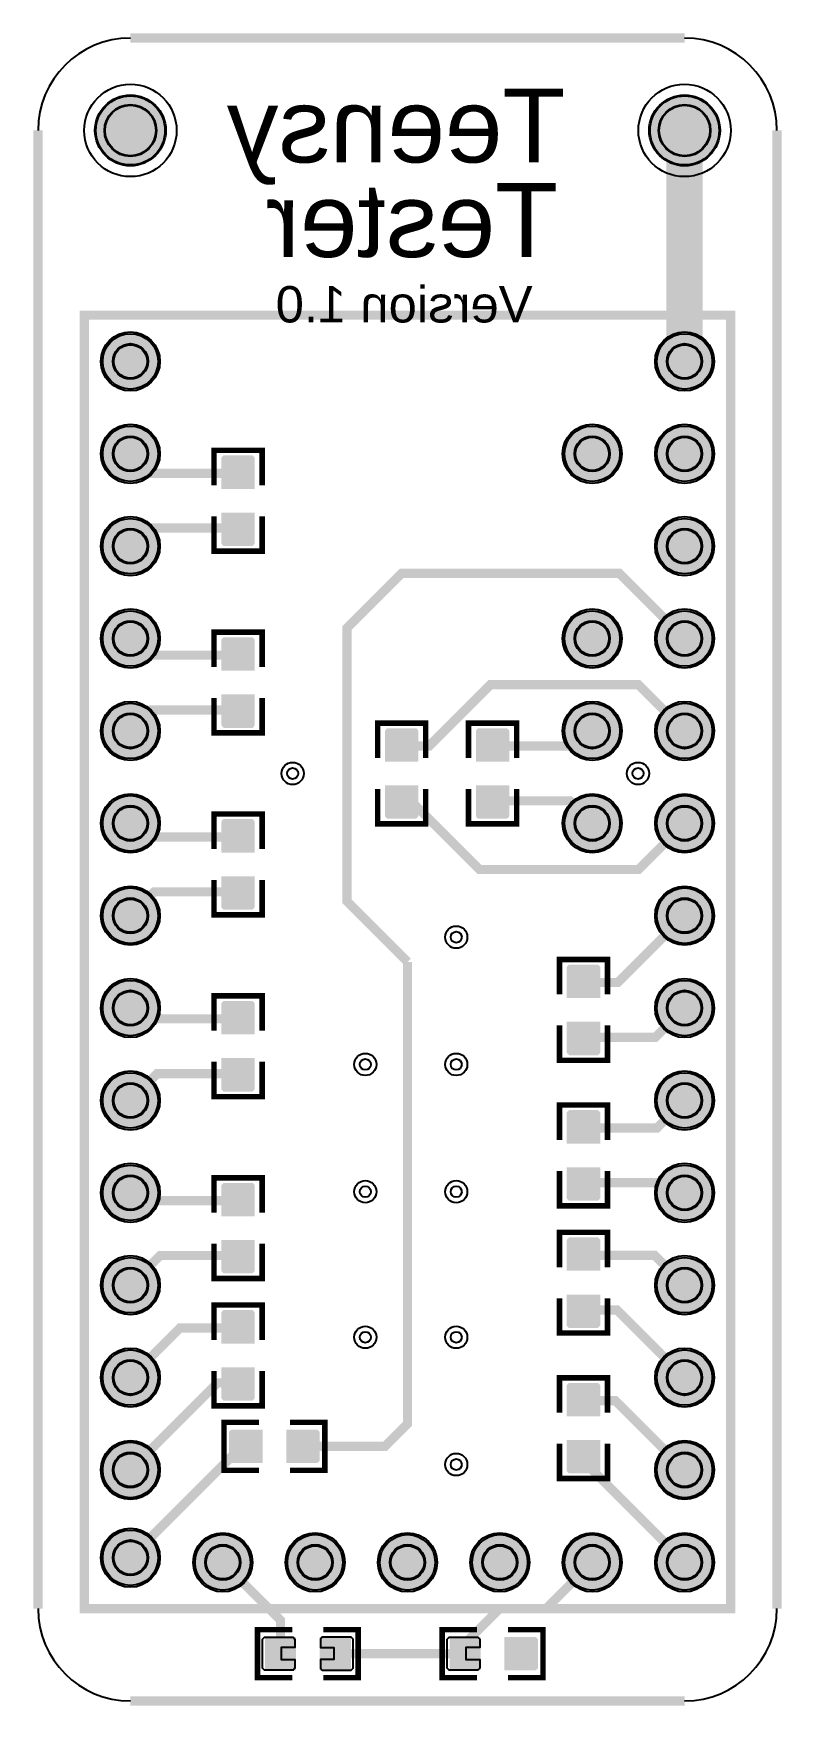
# Model space of a CAD drawing. Header units: millimetres. Extents: x -0.1 to 20.4, y -0.1 to 45.8.
import ezdxf

# ---------------------------------------------------------------- set-up
doc = ezdxf.new("R2010")
doc.units = ezdxf.units.MM
for name, color, linetype, true_color in [('BoardOutLine', 7, 'Continuous', 0xff00ff), ('BottomLayer', 7, 'Continuous', 0x0000ff), ('BottomSolderMaskLayer', 7, 'Continuous', 0xaa00ff), ('Hole', 7, 'Continuous', 0x222222), ('Multi-Layer', 7, 'Continuous', 0xc0c0c0), ('TopLayer', 7, 'Continuous', 0xff0000), ('TopPasteMaskLayer', 7, 'Continuous', 0x808080), ('TopSilkLayer', 7, 'Continuous', 0xffcc00), ('TopSolderMaskLayer', 7, 'Continuous', 0x800080)]:
    doc.layers.add(name, color=color, linetype=linetype, true_color=true_color)
doc.styles.get("Standard").update_dxf_attribs({"font": 'arial.ttf'})

msp = doc.modelspace()

# ---------------------------------------------------------------- hatches: boundary and pattern name
at = {"layer": 'BottomSolderMaskLayer'}
for points in [[(1.565, 43.18, 1), (3.515, 43.18, 1)], [(16.805, 43.18, 1), (18.755, 43.18, 1)], [(1.727, 36.83, 1), (3.353, 36.83, 1)], [(16.967, 36.83, 1), (18.593, 36.83, 1)], [(1.727, 34.29, 1), (3.353, 34.29, 1)], [(14.427, 34.29, 1), (16.053, 34.29, 1)], [(16.967, 34.29, 1), (18.593, 34.29, 1)], [(1.727, 31.75, 1), (3.353, 31.75, 1)], [(16.967, 31.75, 1), (18.593, 31.75, 1)], [(1.727, 29.21, 1), (3.353, 29.21, 1)], [(14.427, 29.21, 1), (16.053, 29.21, 1)], [(16.967, 29.21, 1), (18.593, 29.21, 1)], [(1.727, 26.67, 1), (3.353, 26.67, 1)], [(14.427, 26.67, 1), (16.053, 26.67, 1)], [(16.967, 26.67, 1), (18.593, 26.67, 1)], [(1.727, 24.13, 1), (3.353, 24.13, 1)], [(14.427, 24.13, 1), (16.053, 24.13, 1)], [(16.967, 24.13, 1), (18.593, 24.13, 1)], [(1.727, 21.59, 1), (3.353, 21.59, 1)], [(16.967, 21.59, 1), (18.593, 21.59, 1)], [(1.727, 19.05, 1), (3.353, 19.05, 1)], [(16.967, 19.05, 1), (18.593, 19.05, 1)], [(1.727, 16.51, 1), (3.353, 16.51, 1)], [(16.967, 16.51, 1), (18.593, 16.51, 1)], [(1.727, 13.97, 1), (3.353, 13.97, 1)], [(16.967, 13.97, 1), (18.593, 13.97, 1)], [(1.727, 11.43, 1), (3.353, 11.43, 1)], [(16.967, 11.43, 1), (18.593, 11.43, 1)], [(1.727, 8.89, 1), (3.353, 8.89, 1)], [(16.967, 8.89, 1), (18.593, 8.89, 1)], [(1.727, 6.35, 1), (3.353, 6.35, 1)], [(16.967, 6.35, 1), (18.593, 6.35, 1)], [(1.727, 3.937, 1), (3.353, 3.937, 1)], [(4.267, 3.81, 1), (5.893, 3.81, 1)], [(6.807, 3.81, 1), (8.433, 3.81, 1)], [(9.347, 3.81, 1), (10.973, 3.81, 1)], [(11.887, 3.81, 1), (13.513, 3.81, 1)], [(14.427, 3.81, 1), (16.053, 3.81, 1)], [(16.967, 3.81, 1), (18.593, 3.81, 1)]]:
    msp.add_hatch(color=256, dxfattribs=at).paths.add_polyline_path(points)
at = {"layer": 'Multi-Layer'}
for points in [[(1.59, 43.18, 1), (3.49, 43.18, 1)], [(16.83, 43.18, 1), (18.73, 43.18, 1)], [(1.778, 36.83, 1), (3.302, 36.83, 1)], [(17.018, 36.83, 1), (18.542, 36.83, 1)], [(1.778, 34.29, 1), (3.302, 34.29, 1)], [(14.478, 34.29, 1), (16.002, 34.29, 1)], [(17.018, 34.29, 1), (18.542, 34.29, 1)], [(1.778, 31.75, 1), (3.302, 31.75, 1)], [(17.018, 31.75, 1), (18.542, 31.75, 1)], [(1.778, 29.21, 1), (3.302, 29.21, 1)], [(14.478, 29.21, 1), (16.002, 29.21, 1)], [(17.018, 29.21, 1), (18.542, 29.21, 1)], [(1.778, 26.67, 1), (3.302, 26.67, 1)], [(14.478, 26.67, 1), (16.002, 26.67, 1)], [(17.018, 26.67, 1), (18.542, 26.67, 1)], [(1.778, 24.13, 1), (3.302, 24.13, 1)], [(14.478, 24.13, 1), (16.002, 24.13, 1)], [(17.018, 24.13, 1), (18.542, 24.13, 1)], [(1.778, 21.59, 1), (3.302, 21.59, 1)], [(17.018, 21.59, 1), (18.542, 21.59, 1)], [(1.778, 19.05, 1), (3.302, 19.05, 1)], [(17.018, 19.05, 1), (18.542, 19.05, 1)], [(1.778, 16.51, 1), (3.302, 16.51, 1)], [(17.018, 16.51, 1), (18.542, 16.51, 1)], [(1.778, 13.97, 1), (3.302, 13.97, 1)], [(17.018, 13.97, 1), (18.542, 13.97, 1)], [(1.778, 11.43, 1), (3.302, 11.43, 1)], [(17.018, 11.43, 1), (18.542, 11.43, 1)], [(1.778, 8.89, 1), (3.302, 8.89, 1)], [(17.018, 8.89, 1), (18.542, 8.89, 1)], [(1.778, 6.35, 1), (3.302, 6.35, 1)], [(17.018, 6.35, 1), (18.542, 6.35, 1)], [(1.778, 3.937, 1), (3.302, 3.937, 1)], [(4.318, 3.81, 1), (5.842, 3.81, 1)], [(6.858, 3.81, 1), (8.382, 3.81, 1)], [(9.398, 3.81, 1), (10.922, 3.81, 1)], [(11.938, 3.81, 1), (13.462, 3.81, 1)], [(14.478, 3.81, 1), (16.002, 3.81, 1)], [(17.018, 3.81, 1), (18.542, 3.81, 1)]]:
    msp.add_hatch(color=256, dxfattribs=at).paths.add_polyline_path(points)
at = {"layer": 'TopLayer'}
for points in [[(5.932, 33.35), (5.068, 33.35), (5.068, 34.156), (5.932, 34.156)], [(5.932, 32.65), (5.068, 32.65), (5.068, 31.844), (5.932, 31.844)], [(5.932, 28.35), (5.068, 28.35), (5.068, 29.156), (5.932, 29.156)], [(5.932, 27.65), (5.068, 27.65), (5.068, 26.844), (5.932, 26.844)], [(10.432, 25.85), (9.568, 25.85), (9.568, 26.656), (10.432, 26.656)], [(12.932, 25.85), (12.068, 25.85), (12.068, 26.656), (12.932, 26.656)], [(10.432, 25.15), (9.568, 25.15), (9.568, 24.344), (10.432, 24.344)], [(12.932, 25.15), (12.068, 25.15), (12.068, 24.344), (12.932, 24.344)], [(5.932, 23.35), (5.068, 23.35), (5.068, 24.156), (5.932, 24.156)], [(5.932, 22.65), (5.068, 22.65), (5.068, 21.844), (5.932, 21.844)], [(15.432, 19.35), (14.568, 19.35), (14.568, 20.157), (15.432, 20.157)], [(5.932, 18.35), (5.068, 18.35), (5.068, 19.156), (5.932, 19.156)], [(15.432, 18.65), (14.568, 18.65), (14.568, 17.844), (15.432, 17.844)], [(5.932, 17.65), (5.068, 17.65), (5.068, 16.844), (5.932, 16.844)], [(15.432, 15.35), (14.568, 15.35), (14.568, 16.156), (15.432, 16.156)], [(15.432, 14.65), (14.568, 14.65), (14.568, 13.844), (15.432, 13.844)], [(5.932, 13.35), (5.068, 13.35), (5.068, 14.156), (5.932, 14.156)], [(5.932, 12.65), (5.068, 12.65), (5.068, 11.844), (5.932, 11.844)], [(15.432, 11.85), (14.568, 11.85), (14.568, 12.656), (15.432, 12.656)], [(15.432, 11.15), (14.568, 11.15), (14.568, 10.344), (15.432, 10.344)], [(5.932, 9.85), (5.068, 9.85), (5.068, 10.656), (5.932, 10.656)], [(5.932, 9.15), (5.068, 9.15), (5.068, 8.344), (5.932, 8.344)], [(15.432, 7.85), (14.568, 7.85), (14.568, 8.656), (15.432, 8.656)], [(6.15, 7.432), (6.15, 6.568), (5.344, 6.568), (5.344, 7.432)], [(6.85, 7.432), (6.85, 6.568), (7.656, 6.568), (7.656, 7.432)], [(15.432, 7.15), (14.568, 7.15), (14.568, 6.344), (15.432, 6.344)], [(7.07, 0.868), (7.07, 1.732), (6.264, 1.732), (6.264, 0.868)], [(7.77, 0.868), (7.77, 1.732), (8.576, 1.732), (8.576, 0.868)], [(12.15, 0.868), (12.15, 1.732), (11.344, 1.732), (11.344, 0.868)], [(12.85, 0.868), (12.85, 1.732), (13.656, 1.732), (13.656, 0.868)]]:
    msp.add_hatch(color=256, dxfattribs=at).paths.add_polyline_path(points)
at = {"layer": 'TopPasteMaskLayer'}
for points in [[(5.05, 34.195), (5.05, 33.395), (5.1, 33.345), (5.328, 33.345), (5.328, 33.715), (5.658, 33.715), (5.658, 33.345), (5.9, 33.345), (5.95, 33.395), (5.95, 34.195), (5.9, 34.245), (5.1, 34.245)], [(5.1, 32.645), (5.328, 32.645), (5.328, 32.265), (5.658, 32.265), (5.658, 32.645), (5.9, 32.645), (5.95, 32.595), (5.95, 31.805), (5.9, 31.755), (5.1, 31.755), (5.05, 31.805), (5.05, 32.595)], [(5.05, 29.195), (5.05, 28.395), (5.1, 28.345), (5.328, 28.345), (5.328, 28.715), (5.658, 28.715), (5.658, 28.345), (5.9, 28.345), (5.95, 28.395), (5.95, 29.195), (5.9, 29.245), (5.1, 29.245)], [(5.1, 27.645), (5.328, 27.645), (5.328, 27.265), (5.658, 27.265), (5.658, 27.645), (5.9, 27.645), (5.95, 27.595), (5.95, 26.805), (5.9, 26.755), (5.1, 26.755), (5.05, 26.805), (5.05, 27.595)], [(9.55, 26.695), (9.55, 25.895), (9.6, 25.845), (9.828, 25.845), (9.828, 26.215), (10.158, 26.215), (10.158, 25.845), (10.4, 25.845), (10.45, 25.895), (10.45, 26.695), (10.4, 26.745), (9.6, 26.745)], [(12.05, 26.695), (12.05, 25.895), (12.1, 25.845), (12.328, 25.845), (12.328, 26.215), (12.658, 26.215), (12.658, 25.845), (12.9, 25.845), (12.95, 25.895), (12.95, 26.695), (12.9, 26.745), (12.1, 26.745)], [(9.6, 25.145), (9.828, 25.145), (9.828, 24.765), (10.158, 24.765), (10.158, 25.145), (10.4, 25.145), (10.45, 25.095), (10.45, 24.305), (10.4, 24.255), (9.6, 24.255), (9.55, 24.305), (9.55, 25.095)], [(12.1, 25.145), (12.328, 25.145), (12.328, 24.765), (12.658, 24.765), (12.658, 25.145), (12.9, 25.145), (12.95, 25.095), (12.95, 24.305), (12.9, 24.255), (12.1, 24.255), (12.05, 24.305), (12.05, 25.095)], [(5.05, 24.195), (5.05, 23.395), (5.1, 23.345), (5.328, 23.345), (5.328, 23.715), (5.658, 23.715), (5.658, 23.345), (5.9, 23.345), (5.95, 23.395), (5.95, 24.195), (5.9, 24.245), (5.1, 24.245)], [(5.1, 22.645), (5.328, 22.645), (5.328, 22.265), (5.658, 22.265), (5.658, 22.645), (5.9, 22.645), (5.95, 22.595), (5.95, 21.805), (5.9, 21.755), (5.1, 21.755), (5.05, 21.805), (5.05, 22.595)], [(14.55, 20.195), (14.55, 19.395), (14.6, 19.345), (14.828, 19.345), (14.828, 19.715), (15.158, 19.715), (15.158, 19.345), (15.4, 19.345), (15.45, 19.395), (15.45, 20.195), (15.4, 20.245), (14.6, 20.245)], [(5.05, 19.195), (5.05, 18.395), (5.1, 18.345), (5.328, 18.345), (5.328, 18.715), (5.658, 18.715), (5.658, 18.345), (5.9, 18.345), (5.95, 18.395), (5.95, 19.195), (5.9, 19.245), (5.1, 19.245)], [(14.6, 18.645), (14.828, 18.645), (14.828, 18.265), (15.158, 18.265), (15.158, 18.645), (15.4, 18.645), (15.45, 18.595), (15.45, 17.805), (15.4, 17.755), (14.6, 17.755), (14.55, 17.805), (14.55, 18.595)], [(5.1, 17.645), (5.328, 17.645), (5.328, 17.265), (5.658, 17.265), (5.658, 17.645), (5.9, 17.645), (5.95, 17.595), (5.95, 16.805), (5.9, 16.755), (5.1, 16.755), (5.05, 16.805), (5.05, 17.595)], [(14.55, 16.195), (14.55, 15.395), (14.6, 15.345), (14.828, 15.345), (14.828, 15.715), (15.158, 15.715), (15.158, 15.345), (15.4, 15.345), (15.45, 15.395), (15.45, 16.195), (15.4, 16.245), (14.6, 16.245)], [(14.6, 14.645), (14.828, 14.645), (14.828, 14.265), (15.158, 14.265), (15.158, 14.645), (15.4, 14.645), (15.45, 14.595), (15.45, 13.805), (15.4, 13.755), (14.6, 13.755), (14.55, 13.805), (14.55, 14.595)], [(5.05, 14.195), (5.05, 13.395), (5.1, 13.345), (5.328, 13.345), (5.328, 13.715), (5.658, 13.715), (5.658, 13.345), (5.9, 13.345), (5.95, 13.395), (5.95, 14.195), (5.9, 14.245), (5.1, 14.245)], [(5.1, 12.645), (5.328, 12.645), (5.328, 12.265), (5.658, 12.265), (5.658, 12.645), (5.9, 12.645), (5.95, 12.595), (5.95, 11.805), (5.9, 11.755), (5.1, 11.755), (5.05, 11.805), (5.05, 12.595)], [(14.55, 12.695), (14.55, 11.895), (14.6, 11.845), (14.828, 11.845), (14.828, 12.215), (15.158, 12.215), (15.158, 11.845), (15.4, 11.845), (15.45, 11.895), (15.45, 12.695), (15.4, 12.745), (14.6, 12.745)], [(14.6, 11.145), (14.828, 11.145), (14.828, 10.765), (15.158, 10.765), (15.158, 11.145), (15.4, 11.145), (15.45, 11.095), (15.45, 10.305), (15.4, 10.255), (14.6, 10.255), (14.55, 10.305), (14.55, 11.095)], [(5.05, 10.695), (5.05, 9.895), (5.1, 9.845), (5.328, 9.845), (5.328, 10.215), (5.658, 10.215), (5.658, 9.845), (5.9, 9.845), (5.95, 9.895), (5.95, 10.695), (5.9, 10.745), (5.1, 10.745)], [(5.1, 9.145), (5.328, 9.145), (5.328, 8.765), (5.658, 8.765), (5.658, 9.145), (5.9, 9.145), (5.95, 9.095), (5.95, 8.305), (5.9, 8.255), (5.1, 8.255), (5.05, 8.305), (5.05, 9.095)], [(14.55, 8.695), (14.55, 7.895), (14.6, 7.845), (14.828, 7.845), (14.828, 8.215), (15.158, 8.215), (15.158, 7.845), (15.4, 7.845), (15.45, 7.895), (15.45, 8.695), (15.4, 8.745), (14.6, 8.745)], [(5.305, 6.55), (6.105, 6.55), (6.155, 6.6), (6.155, 6.828), (5.785, 6.828), (5.785, 7.158), (6.155, 7.158), (6.155, 7.4), (6.105, 7.45), (5.305, 7.45), (5.255, 7.4), (5.255, 6.6)], [(6.855, 6.6), (6.855, 6.828), (7.235, 6.828), (7.235, 7.158), (6.855, 7.158), (6.855, 7.4), (6.905, 7.45), (7.695, 7.45), (7.745, 7.4), (7.745, 6.6), (7.695, 6.55), (6.905, 6.55)], [(14.6, 7.145), (14.828, 7.145), (14.828, 6.765), (15.158, 6.765), (15.158, 7.145), (15.4, 7.145), (15.45, 7.095), (15.45, 6.305), (15.4, 6.255), (14.6, 6.255), (14.55, 6.305), (14.55, 7.095)], [(13.695, 1.75), (12.895, 1.75), (12.845, 1.7), (12.845, 1.472), (13.215, 1.472), (13.215, 1.142), (12.845, 1.142), (12.845, 0.9), (12.895, 0.85), (13.695, 0.85), (13.745, 0.9), (13.745, 1.7)]]:
    msp.add_hatch(color=256, dxfattribs=at).paths.add_polyline_path(points)
at = {"layer": 'TopSolderMaskLayer'}
for points in [[(1.565, 43.18, 1), (3.515, 43.18, 1)], [(16.805, 43.18, 1), (18.755, 43.18, 1)], [(1.727, 36.83, 1), (3.353, 36.83, 1)], [(16.967, 36.83, 1), (18.593, 36.83, 1)], [(1.727, 34.29, 1), (3.353, 34.29, 1)], [(14.427, 34.29, 1), (16.053, 34.29, 1)], [(16.967, 34.29, 1), (18.593, 34.29, 1)], [(5.959, 33.326), (5.041, 33.326), (5.041, 34.18), (5.959, 34.18)], [(5.959, 32.674), (5.041, 32.674), (5.041, 31.82), (5.959, 31.82)], [(1.727, 31.75, 1), (3.353, 31.75, 1)], [(16.967, 31.75, 1), (18.593, 31.75, 1)], [(1.727, 29.21, 1), (3.353, 29.21, 1)], [(14.427, 29.21, 1), (16.053, 29.21, 1)], [(16.967, 29.21, 1), (18.593, 29.21, 1)], [(5.959, 28.326), (5.041, 28.326), (5.041, 29.18), (5.959, 29.18)], [(5.959, 27.674), (5.041, 27.674), (5.041, 26.82), (5.959, 26.82)], [(1.727, 26.67, 1), (3.353, 26.67, 1)], [(14.427, 26.67, 1), (16.053, 26.67, 1)], [(16.967, 26.67, 1), (18.593, 26.67, 1)], [(10.459, 25.826), (9.541, 25.826), (9.541, 26.68), (10.459, 26.68)], [(12.959, 25.826), (12.041, 25.826), (12.041, 26.68), (12.959, 26.68)], [(1.727, 24.13, 1), (3.353, 24.13, 1)], [(10.459, 25.174), (9.541, 25.174), (9.541, 24.32), (10.459, 24.32)], [(12.959, 25.174), (12.041, 25.174), (12.041, 24.32), (12.959, 24.32)], [(14.427, 24.13, 1), (16.053, 24.13, 1)], [(16.967, 24.13, 1), (18.593, 24.13, 1)], [(5.959, 23.326), (5.041, 23.326), (5.041, 24.18), (5.959, 24.18)], [(5.959, 22.674), (5.041, 22.674), (5.041, 21.82), (5.959, 21.82)], [(1.727, 21.59, 1), (3.353, 21.59, 1)], [(16.967, 21.59, 1), (18.593, 21.59, 1)], [(1.727, 19.05, 1), (3.353, 19.05, 1)], [(15.459, 19.326), (14.541, 19.326), (14.541, 20.18), (15.459, 20.18)], [(16.967, 19.05, 1), (18.593, 19.05, 1)], [(5.959, 18.326), (5.041, 18.326), (5.041, 19.18), (5.959, 19.18)], [(15.459, 18.674), (14.541, 18.674), (14.541, 17.82), (15.459, 17.82)], [(5.959, 17.674), (5.041, 17.674), (5.041, 16.82), (5.959, 16.82)], [(1.727, 16.51, 1), (3.353, 16.51, 1)], [(16.967, 16.51, 1), (18.593, 16.51, 1)], [(15.459, 15.326), (14.541, 15.326), (14.541, 16.18), (15.459, 16.18)], [(1.727, 13.97, 1), (3.353, 13.97, 1)], [(16.967, 13.97, 1), (18.593, 13.97, 1)], [(15.459, 14.674), (14.541, 14.674), (14.541, 13.82), (15.459, 13.82)], [(5.959, 13.326), (5.041, 13.326), (5.041, 14.18), (5.959, 14.18)], [(5.959, 12.674), (5.041, 12.674), (5.041, 11.82), (5.959, 11.82)], [(15.459, 11.826), (14.541, 11.826), (14.541, 12.68), (15.459, 12.68)], [(1.727, 11.43, 1), (3.353, 11.43, 1)], [(16.967, 11.43, 1), (18.593, 11.43, 1)], [(15.459, 11.174), (14.541, 11.174), (14.541, 10.32), (15.459, 10.32)], [(5.959, 9.826), (5.041, 9.826), (5.041, 10.68), (5.959, 10.68)], [(1.727, 8.89, 1), (3.353, 8.89, 1)], [(16.967, 8.89, 1), (18.593, 8.89, 1)], [(5.959, 9.174), (5.041, 9.174), (5.041, 8.32), (5.959, 8.32)], [(15.459, 7.826), (14.541, 7.826), (14.541, 8.68), (15.459, 8.68)], [(6.175, 7.457), (6.175, 6.543), (5.318, 6.543), (5.318, 7.457)], [(6.825, 7.457), (6.825, 6.543), (7.682, 6.543), (7.682, 7.457)], [(1.727, 6.35, 1), (3.353, 6.35, 1)], [(15.459, 7.174), (14.541, 7.174), (14.541, 6.32), (15.459, 6.32)], [(16.967, 6.35, 1), (18.593, 6.35, 1)], [(1.727, 3.937, 1), (3.353, 3.937, 1)], [(4.267, 3.81, 1), (5.893, 3.81, 1)], [(6.807, 3.81, 1), (8.433, 3.81, 1)], [(9.347, 3.81, 1), (10.973, 3.81, 1)], [(11.887, 3.81, 1), (13.513, 3.81, 1)], [(14.427, 3.81, 1), (16.053, 3.81, 1)], [(16.967, 3.81, 1), (18.593, 3.81, 1)], [(7.095, 0.843), (7.095, 1.757), (6.238, 1.757), (6.238, 0.843)], [(7.745, 0.843), (7.745, 1.757), (8.602, 1.757), (8.602, 0.843)], [(12.175, 0.843), (12.175, 1.757), (11.318, 1.757), (11.318, 0.843)], [(12.825, 0.843), (12.825, 1.757), (13.682, 1.757), (13.682, 0.843)]]:
    msp.add_hatch(color=256, dxfattribs=at).paths.add_polyline_path(points)

# ---------------------------------------------------------------- linework, layer by layer
at = {"layer": 'BoardOutLine', "const_width": 0.254}
for points in [[(2.54, 45.72), (17.78, 45.72)], [(0, 2.54), (0, 43.18)], [(20.32, 43.18), (20.32, 2.54)], [(17.78, 0), (2.54, 0)]]:
    msp.add_lwpolyline(points, dxfattribs=at)
at = {"layer": 'BoardOutLine'}
for centre, start, end in [((2.54, 43.18), 90, 180), ((17.78, 43.18), 0, 90), ((2.54, 2.54), 180, 270), ((17.78, 2.54), 270, 0)]:
    msp.add_arc(centre, 2.54, start, end, dxfattribs=at)
at = {"layer": 'BottomLayer', "const_width": 1}
msp.add_lwpolyline([(17.78, 36.83), (17.78, 43.18)], dxfattribs=at)
at = {"layer": 'BottomSolderMaskLayer'}
for centre, radius in [((2.54, 43.18), 0.975), ((17.78, 43.18), 0.975), ((2.54, 43.18), 0.714), ((17.78, 43.18), 0.714), ((2.54, 36.83), 0.813), ((2.54, 36.83), 0.488), ((17.78, 36.83), 0.813), ((17.78, 36.83), 0.488), ((2.54, 34.29), 0.813), ((15.24, 34.29), 0.813), ((17.78, 34.29), 0.813), ((2.54, 34.29), 0.488), ((15.24, 34.29), 0.488), ((17.78, 34.29), 0.488), ((2.54, 31.75), 0.813), ((2.54, 31.75), 0.488), ((17.78, 31.75), 0.813), ((17.78, 31.75), 0.488), ((2.54, 29.21), 0.813), ((15.24, 29.21), 0.813), ((17.78, 29.21), 0.813), ((2.54, 29.21), 0.488), ((15.24, 29.21), 0.488), ((17.78, 29.21), 0.488), ((2.54, 26.67), 0.813), ((2.54, 26.67), 0.488), ((15.24, 26.67), 0.813), ((15.24, 26.67), 0.488), ((17.78, 26.67), 0.813), ((17.78, 26.67), 0.488), ((2.54, 24.13), 0.813), ((15.24, 24.13), 0.813), ((17.78, 24.13), 0.813), ((2.54, 24.13), 0.488), ((15.24, 24.13), 0.488), ((17.78, 24.13), 0.488), ((2.54, 21.59), 0.813), ((2.54, 21.59), 0.488), ((17.78, 21.59), 0.813), ((17.78, 21.59), 0.488), ((2.54, 19.05), 0.813), ((17.78, 19.05), 0.813), ((2.54, 19.05), 0.488), ((17.78, 19.05), 0.488), ((2.54, 16.51), 0.813), ((17.78, 16.51), 0.813), ((2.54, 16.51), 0.488), ((17.78, 16.51), 0.488), ((2.54, 13.97), 0.813), ((17.78, 13.97), 0.813), ((2.54, 13.97), 0.488), ((17.78, 13.97), 0.488), ((2.54, 11.43), 0.813), ((17.78, 11.43), 0.813), ((2.54, 11.43), 0.488), ((17.78, 11.43), 0.488), ((2.54, 8.89), 0.813), ((17.78, 8.89), 0.813), ((2.54, 8.89), 0.488), ((17.78, 8.89), 0.488), ((2.54, 6.35), 0.813), ((17.78, 6.35), 0.813), ((2.54, 6.35), 0.488), ((17.78, 6.35), 0.488), ((2.54, 3.937), 0.813), ((5.08, 3.81), 0.813), ((7.62, 3.81), 0.813), ((10.16, 3.81), 0.813), ((12.7, 3.81), 0.813), ((15.24, 3.81), 0.813), ((17.78, 3.81), 0.813), ((2.54, 3.937), 0.488), ((5.08, 3.81), 0.488), ((7.62, 3.81), 0.488), ((10.16, 3.81), 0.488), ((12.7, 3.81), 0.488), ((15.24, 3.81), 0.488), ((17.78, 3.81), 0.488)]:
    msp.add_circle(centre, radius, dxfattribs=at)
at = {"layer": 'Hole'}
for centre in [(7, 25.5), (16.5, 25.5), (11.5, 21), (9, 17.5), (11.5, 17.5), (9, 14), (11.5, 14), (9, 10), (11.5, 10), (11.5, 6.5)]:
    msp.add_circle(centre, 0.152, dxfattribs=at)
at = {"layer": 'Multi-Layer'}
for centre, radius in [((2.54, 43.18), 0.95), ((2.54, 43.18), 0.695), ((17.78, 43.18), 0.95), ((17.78, 43.18), 0.695), ((2.54, 36.83), 0.762), ((2.54, 36.83), 0.457), ((17.78, 36.83), 0.762), ((17.78, 36.83), 0.457), ((2.54, 34.29), 0.762), ((15.24, 34.29), 0.762), ((17.78, 34.29), 0.762), ((2.54, 34.29), 0.457), ((15.24, 34.29), 0.457), ((17.78, 34.29), 0.457), ((2.54, 31.75), 0.762), ((2.54, 31.75), 0.457), ((17.78, 31.75), 0.762), ((17.78, 31.75), 0.457), ((2.54, 29.21), 0.762), ((15.24, 29.21), 0.762), ((17.78, 29.21), 0.762), ((2.54, 29.21), 0.457), ((15.24, 29.21), 0.457), ((17.78, 29.21), 0.457), ((2.54, 26.67), 0.762), ((2.54, 26.67), 0.457), ((15.24, 26.67), 0.762), ((15.24, 26.67), 0.457), ((17.78, 26.67), 0.762), ((17.78, 26.67), 0.457), ((7, 25.5), 0.305), ((16.5, 25.5), 0.305), ((2.54, 24.13), 0.762), ((15.24, 24.13), 0.762), ((17.78, 24.13), 0.762), ((2.54, 24.13), 0.457), ((15.24, 24.13), 0.457), ((17.78, 24.13), 0.457), ((2.54, 21.59), 0.762), ((17.78, 21.59), 0.762), ((2.54, 21.59), 0.457), ((17.78, 21.59), 0.457), ((11.5, 21), 0.305), ((2.54, 19.05), 0.762), ((17.78, 19.05), 0.762), ((2.54, 19.05), 0.457), ((17.78, 19.05), 0.457), ((9, 17.5), 0.305), ((11.5, 17.5), 0.305), ((2.54, 16.51), 0.762), ((17.78, 16.51), 0.762), ((2.54, 16.51), 0.457), ((17.78, 16.51), 0.457), ((2.54, 13.97), 0.762), ((17.78, 13.97), 0.762), ((2.54, 13.97), 0.457), ((9, 14), 0.305), ((11.5, 14), 0.305), ((17.78, 13.97), 0.457), ((2.54, 11.43), 0.762), ((17.78, 11.43), 0.762), ((2.54, 11.43), 0.457), ((17.78, 11.43), 0.457), ((9, 10), 0.305), ((11.5, 10), 0.305), ((2.54, 8.89), 0.762), ((2.54, 8.89), 0.457), ((17.78, 8.89), 0.762), ((17.78, 8.89), 0.457), ((2.54, 6.35), 0.762), ((17.78, 6.35), 0.762), ((2.54, 6.35), 0.457), ((11.5, 6.5), 0.305), ((17.78, 6.35), 0.457), ((2.54, 3.937), 0.762), ((2.54, 3.937), 0.457), ((5.08, 3.81), 0.762), ((5.08, 3.81), 0.457), ((7.62, 3.81), 0.762), ((7.62, 3.81), 0.457), ((10.16, 3.81), 0.762), ((10.16, 3.81), 0.457), ((12.7, 3.81), 0.762), ((12.7, 3.81), 0.457), ((15.24, 3.81), 0.762), ((15.24, 3.81), 0.457), ((17.78, 3.81), 0.762), ((17.78, 3.81), 0.457)]:
    msp.add_circle(centre, radius, dxfattribs=at)
at = {"layer": 'TopLayer'}
for points, const_width in [([(17.78, 43.18), (17.78, 39.505), (17.78, 36.83)], 1), ([(2.54, 34.29), (3.077, 33.753), (5.5, 33.753)], 0.254), ([(2.54, 31.75), (3.037, 32.247), (5.5, 32.247)], 0.254), ([(17.78, 29.21), (15.989, 31.001), (10, 31.001), (8.499, 29.5), (8.499, 21.981), (10.16, 20.32)], 0.254), ([(2.54, 29.21), (2.997, 28.753), (5.5, 28.753)], 0.254), ([(17.78, 26.67), (16.51, 27.94), (12.441, 27.94), (10.754, 26.253), (10, 26.253)], 0.254), ([(2.54, 26.67), (3.117, 27.247), (5.5, 27.247)], 0.254), ([(15.24, 26.67), (14.823, 26.253), (12.5, 26.253)], 0.254), ([(17.78, 24.13), (16.51, 22.86), (12.141, 22.86), (10.254, 24.747), (10, 24.747)], 0.254), ([(15.24, 24.13), (14.623, 24.747), (12.5, 24.747)], 0.254), ([(2.54, 24.13), (2.917, 23.753), (5.5, 23.753)], 0.254), ([(2.54, 21.59), (3.197, 22.247), (5.5, 22.247)], 0.254), ([(17.78, 21.59), (15.943, 19.753), (15, 19.753)], 0.254), ([(10.16, 20.32), (10.16, 7.62), (9.54, 7), (7.253, 7)], 0.254), ([(2.54, 19.05), (2.837, 18.753), (5.5, 18.753)], 0.254), ([(17.78, 19.05), (16.977, 18.247), (15, 18.247)], 0.254), ([(2.54, 16.51), (3.277, 17.247), (5.5, 17.247)], 0.254), ([(17.78, 16.51), (17.023, 15.753), (15, 15.753)], 0.254), ([(17.78, 13.97), (17.503, 14.247), (15, 14.247)], 0.254), ([(2.54, 13.97), (2.757, 13.753), (5.5, 13.753)], 0.254), ([(2.54, 11.43), (3.357, 12.247), (5.5, 12.247)], 0.254), ([(17.78, 11.43), (16.957, 12.253), (15, 12.253)], 0.254), ([(17.78, 8.89), (15.923, 10.747), (15, 10.747)], 0.254), ([(2.54, 8.89), (3.903, 10.253), (5.5, 10.253)], 0.254), ([(2.54, 6.35), (4.937, 8.747), (5.5, 8.747)], 0.254), ([(17.78, 6.35), (15.877, 8.253), (15, 8.253)], 0.254), ([(2.54, 3.937), (5.603, 7), (5.747, 7)], 0.254), ([(17.78, 3.81), (15, 6.59), (15, 6.747)], 0.254), ([(5.08, 3.81), (6.667, 2.223), (6.667, 1.3)], 0.254), ([(11.747, 1.3), (11.747, 1.587), (12.7, 2.54), (14, 2.54), (14, 2.57), (15.24, 3.81)], 0.254), ([(8.173, 1.3), (11.747, 1.3)], 0.254)]:
    msp.add_lwpolyline(points, dxfattribs=dict(at, const_width=const_width))
at = {"layer": 'TopPasteMaskLayer'}
for points in [[(7.065, 1.7), (7.065, 1.472), (6.685, 1.472), (6.685, 1.142), (7.065, 1.142), (7.065, 0.9), (7.015, 0.85), (6.225, 0.85), (6.175, 0.9), (6.175, 1.7), (6.225, 1.75), (7.015, 1.75)], [(8.615, 1.75), (7.815, 1.75), (7.765, 1.7), (7.765, 1.472), (8.135, 1.472), (8.135, 1.142), (7.765, 1.142), (7.765, 0.9), (7.815, 0.85), (8.615, 0.85), (8.665, 0.9), (8.665, 1.7)], [(12.145, 1.7), (12.145, 1.472), (11.765, 1.472), (11.765, 1.142), (12.145, 1.142), (12.145, 0.9), (12.095, 0.85), (11.305, 0.85), (11.255, 0.9), (11.255, 1.7), (11.305, 1.75), (12.095, 1.75)]]:
    msp.add_lwpolyline(points, close=True, dxfattribs=at)
at = {"layer": 'TopSilkLayer', "const_width": 0.254}
msp.add_lwpolyline([(19.05, 38.1), (19.05, 2.54), (1.27, 2.54), (1.27, 38.1), (19.05, 38.1)], close=True, dxfattribs=at)
at = {"layer": 'TopSilkLayer', "const_width": 0.152}
for points in [[(6.161, 33.426), (6.161, 34.385), (4.839, 34.385), (4.839, 33.426)], [(6.161, 32.574), (6.161, 31.615), (4.839, 31.615), (4.839, 32.574)], [(6.161, 28.426), (6.161, 29.385), (4.839, 29.385), (4.839, 28.426)], [(6.161, 27.574), (6.161, 26.615), (4.839, 26.615), (4.839, 27.574)], [(10.661, 25.926), (10.661, 26.885), (9.339, 26.885), (9.339, 25.926)], [(13.161, 25.926), (13.161, 26.885), (11.839, 26.885), (11.839, 25.926)], [(10.661, 25.074), (10.661, 24.115), (9.339, 24.115), (9.339, 25.074)], [(13.161, 25.074), (13.161, 24.115), (11.839, 24.115), (11.839, 25.074)], [(6.161, 23.426), (6.161, 24.385), (4.839, 24.385), (4.839, 23.426)], [(6.161, 22.574), (6.161, 21.615), (4.839, 21.615), (4.839, 22.574)], [(15.661, 19.426), (15.661, 20.385), (14.339, 20.385), (14.339, 19.426)], [(6.161, 18.426), (6.161, 19.385), (4.839, 19.385), (4.839, 18.426)], [(15.661, 18.574), (15.661, 17.615), (14.339, 17.615), (14.339, 18.574)], [(6.161, 17.574), (6.161, 16.615), (4.839, 16.615), (4.839, 17.574)], [(15.661, 15.426), (15.661, 16.385), (14.339, 16.385), (14.339, 15.426)], [(6.161, 13.426), (6.161, 14.385), (4.839, 14.385), (4.839, 13.426)], [(15.661, 14.574), (15.661, 13.615), (14.339, 13.615), (14.339, 14.574)], [(15.661, 11.926), (15.661, 12.885), (14.339, 12.885), (14.339, 11.926)], [(6.161, 12.574), (6.161, 11.615), (4.839, 11.615), (4.839, 12.574)], [(15.661, 11.074), (15.661, 10.115), (14.339, 10.115), (14.339, 11.074)], [(6.161, 9.926), (6.161, 10.885), (4.839, 10.885), (4.839, 9.926)], [(6.161, 9.074), (6.161, 8.115), (4.839, 8.115), (4.839, 9.074)], [(15.661, 7.926), (15.661, 8.885), (14.339, 8.885), (14.339, 7.926)], [(6.074, 7.661), (5.115, 7.661), (5.115, 6.339), (6.074, 6.339)], [(6.926, 7.661), (7.885, 7.661), (7.885, 6.339), (6.926, 6.339)], [(15.661, 7.074), (15.661, 6.115), (14.339, 6.115), (14.339, 7.074)], [(6.994, 0.639), (6.035, 0.639), (6.035, 1.961), (6.994, 1.961)], [(7.846, 0.639), (8.805, 0.639), (8.805, 1.961), (7.846, 1.961)], [(12.074, 0.639), (11.115, 0.639), (11.115, 1.961), (12.074, 1.961)], [(12.926, 0.639), (13.885, 0.639), (13.885, 1.961), (12.926, 1.961)]]:
    msp.add_lwpolyline(points, dxfattribs=at)
at = {"layer": 'TopSilkLayer'}
for centre in [(2.54, 43.18), (17.78, 43.18)]:
    msp.add_circle(centre, 1.27, dxfattribs=at)
at = {"layer": 'TopSolderMaskLayer'}
for centre, radius in [((2.54, 43.18), 0.975), ((17.78, 43.18), 0.975), ((2.54, 43.18), 0.714), ((17.78, 43.18), 0.714), ((2.54, 36.83), 0.813), ((2.54, 36.83), 0.488), ((17.78, 36.83), 0.813), ((17.78, 36.83), 0.488), ((2.54, 34.29), 0.813), ((15.24, 34.29), 0.813), ((17.78, 34.29), 0.813), ((2.54, 34.29), 0.488), ((15.24, 34.29), 0.488), ((17.78, 34.29), 0.488), ((2.54, 31.75), 0.813), ((2.54, 31.75), 0.488), ((17.78, 31.75), 0.813), ((17.78, 31.75), 0.488), ((2.54, 29.21), 0.813), ((15.24, 29.21), 0.813), ((17.78, 29.21), 0.813), ((2.54, 29.21), 0.488), ((15.24, 29.21), 0.488), ((17.78, 29.21), 0.488), ((2.54, 26.67), 0.813), ((2.54, 26.67), 0.488), ((15.24, 26.67), 0.813), ((15.24, 26.67), 0.488), ((17.78, 26.67), 0.813), ((17.78, 26.67), 0.488), ((2.54, 24.13), 0.813), ((15.24, 24.13), 0.813), ((17.78, 24.13), 0.813), ((2.54, 24.13), 0.488), ((15.24, 24.13), 0.488), ((17.78, 24.13), 0.488), ((2.54, 21.59), 0.813), ((2.54, 21.59), 0.488), ((17.78, 21.59), 0.813), ((17.78, 21.59), 0.488), ((2.54, 19.05), 0.813), ((17.78, 19.05), 0.813), ((2.54, 19.05), 0.488), ((17.78, 19.05), 0.488), ((2.54, 16.51), 0.813), ((17.78, 16.51), 0.813), ((2.54, 16.51), 0.488), ((17.78, 16.51), 0.488), ((2.54, 13.97), 0.813), ((17.78, 13.97), 0.813), ((2.54, 13.97), 0.488), ((17.78, 13.97), 0.488), ((2.54, 11.43), 0.813), ((17.78, 11.43), 0.813), ((2.54, 11.43), 0.488), ((17.78, 11.43), 0.488), ((2.54, 8.89), 0.813), ((17.78, 8.89), 0.813), ((2.54, 8.89), 0.488), ((17.78, 8.89), 0.488), ((2.54, 6.35), 0.813), ((17.78, 6.35), 0.813), ((2.54, 6.35), 0.488), ((17.78, 6.35), 0.488), ((2.54, 3.937), 0.813), ((5.08, 3.81), 0.813), ((7.62, 3.81), 0.813), ((10.16, 3.81), 0.813), ((12.7, 3.81), 0.813), ((15.24, 3.81), 0.813), ((17.78, 3.81), 0.813), ((2.54, 3.937), 0.488), ((5.08, 3.81), 0.488), ((7.62, 3.81), 0.488), ((10.16, 3.81), 0.488), ((12.7, 3.81), 0.488), ((15.24, 3.81), 0.488), ((17.78, 3.81), 0.488)]:
    msp.add_circle(centre, radius, dxfattribs=at)

# ---------------------------------------------------------------- texts
at = {"layer": 'BottomSilkLayer', "text_generation_flag": 2}
for s, height, p in [('Teensy', 2.032, (14.5, 42.3)), ('Tester', 2.032, (14.3, 39.7)), ('Version 1.0', 1, (13.6, 37.9))]:
    msp.add_text(s, height=height, dxfattribs=at).set_placement(p)

doc.saveas('drawing.dxf')
